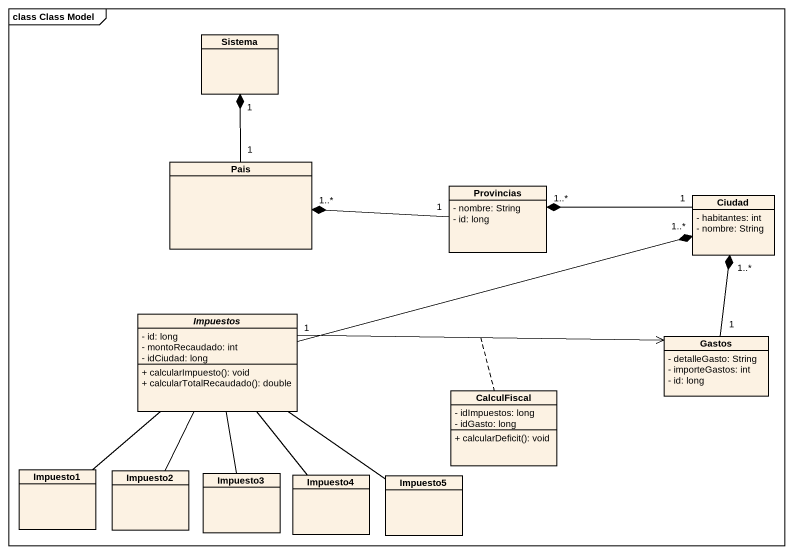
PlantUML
@startuml
mainframe class Class Model
hide circle
hide empty members
skinparam classAttributeIconSize 0
class Sistema
class Pais
class Provincias {
  - nombre: String
  - id: long
}
class Ciudad {
  - habitantes: int
  - nombre: String
}
abstract class Impuestos {
  - id: long
  - montoRecaudado: int
  - idCiudad: long
  + calcularImpuesto(): void
  + calcularTotalRecaudado(): double
}
class Gastos {
  - detalleGasto: String
  - importeGastos: int
  - id: long
}
class CalculFiscal {
  - idImpuestos: long
  - idGasto: long
  + calcularDeficit(): void
}
class Impuesto1
class Impuesto2
class Impuesto3
class Impuesto4
class Impuesto5
Pais "1" -up-* "1" Sistema
Provincias "1" -left-* "1..*" Pais
Ciudad "1" -left-* "1..*" Provincias
Impuestos "1" -right-* "1..*" Ciudad
Impuestos -right-> Gastos
(Impuestos, Gastos) .. CalculFiscal
Gastos "1" -up-* "1..*" Ciudad
Impuesto1 -up- Impuestos
Impuesto2 -up- Impuestos
Impuesto3 -up- Impuestos
Impuesto4 -up- Impuestos
Impuesto5 -up- Impuestos
@enduml
